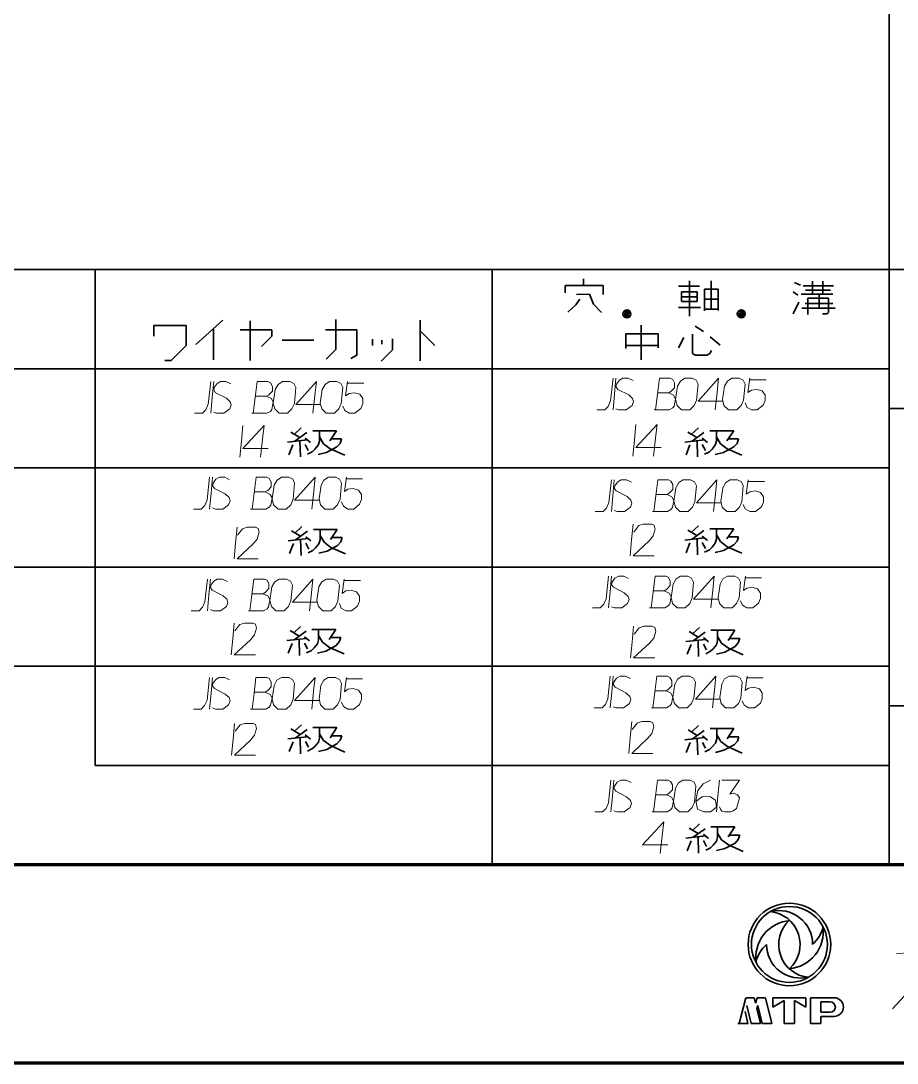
# Model space of a CAD drawing. Header units: millimetres. Extents: x 1333 to 104182, y -62926 to -5704.
# Drawn here: x 49333.2 to 49421.5, y -62915.6 to -62810.5 of the extents above; entities that cross this region are included whole.
import ezdxf

# ---------------------------------------------------------------- set-up
doc = ezdxf.new("R2010")
doc.units = ezdxf.units.MM
doc.header["$LTSCALE"] = 0.5
doc.layers.add('11', color=3, linetype='Continuous')

# ---------------------------------------------------------------- blocks, each defined once
blk = doc.blocks.new('A$C32A078D3')
at = {"color": 1, "lineweight": 35, "ltscale": 0.033501}
for p, q in [((-157.555, 1.995), (-157.229, 3.294)), ((-155.911, 1.995), (-156.237, 3.294))]:
    blk.add_line(p, q, dxfattribs=at)
at = {"color": 1, "lineweight": 35, "ltscale": 0.010399}
blk.add_line((-157.215, 3.294), (-156.799, 3.294), dxfattribs=at)
at = {"color": 1, "lineweight": 35, "ltscale": 0.007084}
blk.add_line((-156.799, 3.294), (-156.733, 3.019), dxfattribs=at)
at = {"color": 1, "lineweight": 35, "ltscale": 0.007197}
blk.add_line((-156.65, 3.294), (-156.733, 3.019), dxfattribs=at)
at = {"color": 1, "lineweight": 35, "ltscale": 0.010326}
blk.add_line((-156.237, 3.294), (-156.65, 3.294), dxfattribs=at)
at = {"color": 1, "lineweight": 35, "ltscale": 0.041595}
blk.add_line((-155.863, 3.294), (-154.199, 3.294), dxfattribs=at)
at = {"color": 1, "lineweight": 35, "ltscale": 0.011698}
for p, q in [((-155.863, 3.294), (-155.863, 2.827)), ((-154.199, 3.294), (-154.199, 2.827))]:
    blk.add_line(p, q, dxfattribs=at)
at = {"color": 1, "lineweight": 35, "ltscale": 0.016609}
for p, q in [((-155.863, 2.827), (-155.291, 3.165)), ((-154.199, 2.827), (-154.771, 3.165))]:
    blk.add_line(p, q, dxfattribs=at)
at = {"color": 1, "lineweight": 35, "ltscale": 0.029246}
for p, q in [((-155.291, 1.995), (-155.291, 3.165)), ((-154.771, 1.995), (-154.771, 3.165))]:
    blk.add_line(p, q, dxfattribs=at)
at = {"color": 1, "lineweight": 35, "ltscale": 0.029897}
blk.add_line((-153.974, 3.294), (-152.778, 3.294), dxfattribs=at)
at = {"color": 1, "lineweight": 35, "ltscale": 0.032496}
blk.add_line((-153.974, 1.995), (-153.974, 3.294), dxfattribs=at)
at = {"color": 1, "lineweight": 35, "ltscale": 0.02333}
blk.add_line((-157.173, 2.902), (-156.955, 1.995), dxfattribs=at)
at = {"color": 1, "lineweight": 35, "ltscale": 0.003944}
blk.add_line((-156.629, 2.913), (-156.671, 2.761), dxfattribs=at)
at = {"color": 1, "lineweight": 35, "ltscale": 0.019706}
blk.add_line((-156.671, 2.761), (-156.487, 1.995), dxfattribs=at)
at = {"color": 1, "lineweight": 35, "ltscale": 0.023684}
blk.add_line((-156.396, 1.995), (-156.629, 2.913), dxfattribs=at)
at = {"color": 1, "lineweight": 35, "ltscale": 0.011917}
for p, q in [((-153.454, 3.087), (-152.977, 3.087)), ((-153.454, 2.567), (-152.977, 2.567))]:
    blk.add_line(p, q, dxfattribs=at)
at = {"color": 1, "lineweight": 35, "ltscale": 0.012998}
blk.add_line((-153.454, 2.567), (-153.454, 3.087), dxfattribs=at)
at = {"color": 1, "lineweight": 35, "ltscale": 0.015572}
blk.add_line((-157.268, 2.602), (-157.128, 1.995), dxfattribs=at)
at = {"color": 1, "lineweight": 35, "ltscale": 0.016898}
blk.add_line((-153.454, 2.359), (-152.778, 2.359), dxfattribs=at)
at = {"color": 1, "lineweight": 35, "ltscale": 0.009099}
blk.add_line((-153.454, 1.995), (-153.454, 2.359), dxfattribs=at)
at = {"color": 1, "lineweight": 35, "ltscale": 0.012999}
for p, q in [((-157.631, 1.995), (-157.111, 1.995)), ((-153.454, 1.995), (-153.974, 1.995))]:
    blk.add_line(p, q, dxfattribs=at)
at = {"color": 1, "lineweight": 35, "ltscale": 0.011699}
blk.add_line((-156.487, 1.995), (-156.955, 1.995), dxfattribs=at)
at = {"color": 1, "lineweight": 35, "ltscale": 0.012134}
blk.add_line((-155.911, 1.995), (-156.396, 1.995), dxfattribs=at)
at = {"color": 1, "lineweight": 35, "ltscale": 0.012997}
blk.add_line((-155.291, 1.995), (-154.771, 1.995), dxfattribs=at)
at = {"color": 7, "lineweight": 13}
for points in [[(-149.646, 5.506), (-146.963, 5.764)], [(-148.652, 4.023), (-149.844, 2.732)]]:
    blk.add_lwpolyline(points, dxfattribs=at)
at = {"color": 1, "lineweight": 35}
for radius in [2.08, 1.913]:
    blk.add_circle((-155.031, 5.982), radius, dxfattribs=at)
for centre, radius, start, end in [((-156.154, 5.982), 1.664, 312.4542, 84.3408), ((-155.572, 5.982), 1.711, 0, 103.7818), ((-154.865, 5.338), 1.854, 94.3618, 189.3685), ((-153.908, 5.982), 1.664, 132.4542, 264.3408), ((-155.198, 6.627), 1.874, 274.9268, 7.678), ((-155.031, 7.313), 1.763, 311.5828, 344.9375), ((-155.031, 4.651), 1.755, 131.0518, 165.2314), ((-154.491, 5.982), 1.693, 180, 285.8775), ((-152.778, 2.827), 0.468, 270, 90), ((-152.977, 2.827), 0.26, 270, 90)]:
    blk.add_arc(centre, radius, start, end, dxfattribs=at)

msp = doc.modelspace()

# ---------------------------------------------------------------- linework, layer by layer
at = {"color": 7, "lineweight": 35}
for p, q in [((49420.743, -62587.561), (49420.743, -62837.848)), ((49180.743, -62835.561), (49421.099, -62835.561)), ((49340.743, -62835.561), (49340.743, -62875.561)), ((49380.743, -62835.561), (49380.743, -62885.561)), ((49640.743, -62835.561), (49421.099, -62835.561)), ((49420.743, -62837.848), (49420.743, -62895.561)), ((49180.743, -62845.561), (49420.743, -62845.561)), ((49474.743, -62849.561), (49420.743, -62849.561)), ((49260.743, -62855.561), (49420.743, -62855.561)), ((49420.743, -62865.561), (49300.743, -62865.561)), ((49300.743, -62875.561), (49340.743, -62875.561)), ((49340.743, -62875.561), (49420.743, -62875.561)), ((49420.743, -62879.561), (49560.743, -62879.561)), ((49340.743, -62885.561), (49380.743, -62885.561)), ((49380.743, -62885.561), (49420.743, -62885.561)), ((49700.743, -62895.561), (49180.743, -62895.561))]:
    msp.add_line(p, q, dxfattribs=at)
at = {"color": 7, "lineweight": 35, "ltscale": 0.008194}
msp.add_line((49389.938, -62836.512), (49389.938, -62837.168), dxfattribs=at)
at = {"color": 7, "lineweight": 35, "ltscale": 0.044495}
msp.add_line((49400.627, -62836.704), (49400.627, -62840.264), dxfattribs=at)
at = {"color": 7, "lineweight": 35, "ltscale": 0.035538}
msp.add_line((49402.807, -62836.712), (49402.807, -62839.555), dxfattribs=at)
at = {"color": 7, "lineweight": 35, "ltscale": 0.007961}
msp.add_line((49411.201, -62836.889), (49411.783, -62837.148), dxfattribs=at)
at = {"color": 7, "lineweight": 35, "ltscale": 0.016248}
msp.add_line((49413.013, -62836.756), (49413.013, -62838.056), dxfattribs=at)
at = {"color": 7, "lineweight": 35, "ltscale": 0.016525}
msp.add_line((49414.038, -62836.734), (49414.038, -62838.056), dxfattribs=at)
at = {"color": 7, "lineweight": 35, "ltscale": 0.047644}
msp.add_line((49388.088, -62837.168), (49391.9, -62837.168), dxfattribs=at)
at = {"color": 7, "lineweight": 35, "ltscale": 0.009323}
msp.add_line((49388.088, -62837.914), (49388.088, -62837.168), dxfattribs=at)
at = {"color": 7, "lineweight": 35, "ltscale": 0.011584}
msp.add_line((49391.9, -62837.168), (49391.9, -62838.095), dxfattribs=at)
at = {"color": 7, "lineweight": 35, "ltscale": 0.026721}
msp.add_line((49399.499, -62837.236), (49401.636, -62837.236), dxfattribs=at)
at = {"color": 7, "lineweight": 35, "ltscale": 0.020081}
for p, q in [((49399.794, -62837.812), (49401.4, -62837.812)), ((49399.794, -62838.329), (49401.4, -62838.329)), ((49401.4, -62838.787), (49399.794, -62838.787))]:
    msp.add_line(p, q, dxfattribs=at)
at = {"color": 7, "lineweight": 35, "ltscale": 0.011816}
msp.add_line((49399.794, -62838.757), (49399.794, -62837.812), dxfattribs=at)
at = {"color": 7, "lineweight": 35, "ltscale": 0.012186}
msp.add_line((49401.4, -62837.812), (49401.4, -62838.787), dxfattribs=at)
at = {"color": 7, "lineweight": 35, "ltscale": 0.017505}
for p, q in [((49402.115, -62837.561), (49403.515, -62837.561)), ((49402.115, -62838.543), (49403.515, -62838.543)), ((49402.115, -62839.562), (49403.515, -62839.562))]:
    msp.add_line(p, q, dxfattribs=at)
at = {"color": 7, "lineweight": 35, "ltscale": 0.027048}
msp.add_line((49402.115, -62839.725), (49402.115, -62837.561), dxfattribs=at)
at = {"color": 7, "lineweight": 35, "ltscale": 0.026678}
msp.add_line((49403.515, -62837.561), (49403.515, -62839.695), dxfattribs=at)
at = {"color": 7, "lineweight": 35, "ltscale": 0.007469}
msp.add_line((49411.045, -62837.805), (49411.532, -62838.152), dxfattribs=at)
at = {"color": 7, "lineweight": 35, "ltscale": 0.038135}
msp.add_line((49412.07, -62837.214), (49415.121, -62837.214), dxfattribs=at)
at = {"color": 7, "lineweight": 35, "ltscale": 0.031494}
msp.add_line((49412.298, -62837.635), (49414.818, -62837.635), dxfattribs=at)
at = {"color": 7, "lineweight": 35, "ltscale": 0.009085}
msp.add_line((49389.577, -62838.547), (49389.149, -62839.134), dxfattribs=at)
at = {"color": 7, "lineweight": 35, "ltscale": 0.016067}
msp.add_line((49389.239, -62838.072), (49390.524, -62838.049), dxfattribs=at)
at = {"color": 7, "lineweight": 35, "ltscale": 0.01343}
msp.add_line((49390.524, -62838.049), (49390.93, -62839.044), dxfattribs=at)
at = {"color": 7, "lineweight": 35, "ltscale": 0.014779}
msp.add_line((49390.93, -62839.044), (49391.743, -62839.903), dxfattribs=at)
at = {"color": 7, "lineweight": 35, "ltscale": 0.016422}
msp.add_line((49411.053, -62840.028), (49411.628, -62838.846), dxfattribs=at)
at = {"color": 7, "lineweight": 35, "ltscale": 0.03988}
msp.add_line((49411.856, -62838.056), (49415.046, -62838.056), dxfattribs=at)
at = {"color": 7, "lineweight": 35, "ltscale": 0.034998}
msp.add_line((49412.269, -62839.001), (49415.069, -62839.001), dxfattribs=at)
at = {"color": 7, "lineweight": 35, "ltscale": 0.02616}
msp.add_line((49412.542, -62838.455), (49414.634, -62838.455), dxfattribs=at)
at = {"color": 7, "lineweight": 35, "ltscale": 0.02077}
msp.add_line((49412.542, -62840.116), (49412.542, -62838.455), dxfattribs=at)
at = {"color": 7, "lineweight": 35, "ltscale": 0.017722}
msp.add_line((49413.676, -62838.056), (49413.676, -62839.474), dxfattribs=at)
at = {"color": 7, "lineweight": 35, "ltscale": 0.018094}
msp.add_line((49414.634, -62838.455), (49414.634, -62839.902), dxfattribs=at)
at = {"color": 7, "lineweight": 35, "ltscale": 0.01339}
msp.add_line((49389.149, -62839.134), (49388.359, -62839.858), dxfattribs=at)
at = {"color": 7, "lineweight": 35, "ltscale": 0.009827}
for p, q in [((49393.912, -62839.97), (49394.698, -62839.97)), ((49394.698, -62839.97), (49393.912, -62839.97)), ((49405.436, -62839.959), (49406.222, -62839.958)), ((49406.222, -62839.958), (49405.436, -62839.959))]:
    msp.add_line(p, q, dxfattribs=at)
at = {"color": 7, "lineweight": 35, "ltscale": 0.009973}
for p, q in [((49394.698, -62839.97), (49393.929, -62840.184)), ((49406.222, -62839.958), (49405.454, -62840.172))]:
    msp.add_line(p, q, dxfattribs=at)
at = {"color": 7, "lineweight": 35, "ltscale": 0.008787}
msp.add_line((49394.028, -62839.757), (49394.698, -62839.97), dxfattribs=at)
at = {"color": 7, "lineweight": 35, "ltscale": 0.007298}
msp.add_line((49394.611, -62839.788), (49394.028, -62839.757), dxfattribs=at)
at = {"color": 7, "lineweight": 35, "ltscale": 0.004215}
for p, q in [((49394.305, -62839.646), (49394.611, -62839.788)), ((49405.83, -62839.634), (49406.135, -62839.777))]:
    msp.add_line(p, q, dxfattribs=at)
at = {"color": 7, "lineweight": 35, "ltscale": 0.027539}
msp.add_line((49399.521, -62839.407), (49401.724, -62839.407), dxfattribs=at)
at = {"color": 7, "lineweight": 35, "ltscale": 0.008776}
msp.add_line((49405.553, -62839.745), (49406.222, -62839.958), dxfattribs=at)
at = {"color": 7, "lineweight": 35, "ltscale": 0.007286}
msp.add_line((49406.135, -62839.777), (49405.553, -62839.745), dxfattribs=at)
at = {"color": 7, "lineweight": 35, "ltscale": 0.041724}
msp.add_line((49411.937, -62839.474), (49415.275, -62839.474), dxfattribs=at)
at = {"color": 7, "lineweight": 35, "ltscale": 0.005164}
msp.add_line((49414.435, -62840.017), (49414.022, -62840.017), dxfattribs=at)
at = {"color": 7, "lineweight": 35, "ltscale": 0.002874}
msp.add_line((49414.634, -62839.902), (49414.435, -62840.017), dxfattribs=at)
at = {"color": 7, "lineweight": 35, "ltscale": 0.045755}
msp.add_line((49350.885, -62843.121), (49353.592, -62840.658), dxfattribs=at)
at = {"color": 7, "lineweight": 35, "ltscale": 0.050012}
msp.add_line((49356.343, -62840.725), (49356.343, -62844.726), dxfattribs=at)
at = {"color": 7, "lineweight": 35, "ltscale": 0.037579}
msp.add_line((49364.982, -62840.612), (49364.982, -62843.619), dxfattribs=at)
at = {"color": 7, "lineweight": 35, "ltscale": 0.051141}
msp.add_line((49373.462, -62840.68), (49373.462, -62844.772), dxfattribs=at)
at = {"color": 7, "lineweight": 35, "ltscale": 0.009339}
for p, q in [((49393.929, -62840.184), (49394.676, -62840.195)), ((49405.454, -62840.172), (49406.201, -62840.183))]:
    msp.add_line(p, q, dxfattribs=at)
at = {"color": 7, "lineweight": 35, "ltscale": 0.008292}
msp.add_line((49394.676, -62840.195), (49394.028, -62840.335), dxfattribs=at)
at = {"color": 7, "lineweight": 35, "ltscale": 0.006446}
for p, q in [((49394.028, -62840.335), (49394.543, -62840.368)), ((49405.552, -62840.323), (49406.067, -62840.356))]:
    msp.add_line(p, q, dxfattribs=at)
at = {"color": 7, "lineweight": 35, "ltscale": 0.008293}
for p, q in [((49406.201, -62840.183), (49405.552, -62840.323)), ((49361.958, -62863.152), (49362.27, -62863.738)), ((49401.901, -62863.087), (49402.213, -62863.672)), ((49402.02, -62873.325), (49402.333, -62873.911)), ((49361.914, -62883.134), (49362.226, -62883.719)), ((49401.924, -62883.23), (49402.237, -62883.815)), ((49402.02, -62893.134), (49402.333, -62893.72))]:
    msp.add_line(p, q, dxfattribs=at)
at = {"color": 7, "lineweight": 35, "ltscale": 0.040674}
msp.add_line((49346.639, -62841.2), (49349.893, -62841.2), dxfattribs=at)
at = {"color": 7, "lineweight": 35, "ltscale": 0.013446}
msp.add_line((49346.639, -62842.276), (49346.639, -62841.2), dxfattribs=at)
at = {"color": 7, "lineweight": 35, "ltscale": 0.02543}
msp.add_line((49349.893, -62841.2), (49349.893, -62843.234), dxfattribs=at)
at = {"color": 7, "lineweight": 35, "ltscale": 0.0397}
msp.add_line((49352.661, -62841.505), (49352.661, -62844.681), dxfattribs=at)
at = {"color": 7, "lineweight": 35, "ltscale": 0.040039}
for p, q in [((49355.329, -62841.652), (49358.532, -62841.652)), ((49359.569, -62842.692), (49362.772, -62842.692))]:
    msp.add_line(p, q, dxfattribs=at)
at = {"color": 7, "lineweight": 35, "ltscale": 0.007913}
msp.add_line((49358.532, -62841.652), (49358.532, -62842.285), dxfattribs=at)
at = {"color": 7, "lineweight": 35, "ltscale": 0.039746}
msp.add_line((49363.922, -62841.652), (49367.102, -62841.652), dxfattribs=at)
at = {"color": 7, "lineweight": 35, "ltscale": 0.031647}
msp.add_line((49367.102, -62841.652), (49367.102, -62844.184), dxfattribs=at)
at = {"color": 7, "lineweight": 35, "ltscale": 0.026344}
msp.add_line((49373.462, -62841.743), (49374.953, -62843.233), dxfattribs=at)
at = {"color": 7, "lineweight": 35, "ltscale": 0.040601}
for p, q in [((49394.201, -62842.05), (49397.449, -62842.05)), ((49394.201, -62843.239), (49397.449, -62843.239))]:
    msp.add_line(p, q, dxfattribs=at)
at = {"color": 7, "lineweight": 35, "ltscale": 0.018365}
msp.add_line((49394.201, -62843.52), (49394.201, -62842.05), dxfattribs=at)
at = {"color": 7, "lineweight": 35, "ltscale": 0.043878}
msp.add_line((49395.74, -62841.167), (49395.74, -62844.677), dxfattribs=at)
at = {"color": 7, "lineweight": 35, "ltscale": 0.017517}
msp.add_line((49397.449, -62842.05), (49397.449, -62843.452), dxfattribs=at)
at = {"color": 7, "lineweight": 35, "ltscale": 0.02406}
msp.add_line((49400.915, -62842.095), (49400.915, -62844.02), dxfattribs=at)
at = {"color": 7, "lineweight": 35, "ltscale": 0.012576}
msp.add_line((49401.186, -62841.269), (49402.033, -62841.812), dxfattribs=at)
at = {"color": 7, "lineweight": 35, "ltscale": 0.026549}
msp.add_line((49349.893, -62843.234), (49348.391, -62844.736), dxfattribs=at)
at = {"color": 7, "lineweight": 35, "ltscale": 0.018567}
msp.add_line((49358.532, -62842.285), (49357.481, -62843.335), dxfattribs=at)
at = {"color": 7, "lineweight": 35, "ltscale": 0.007629}
msp.add_line((49368.681, -62842.602), (49368.681, -62843.212), dxfattribs=at)
at = {"color": 7, "lineweight": 35, "ltscale": 0.005237}
msp.add_line((49369.602, -62842.68), (49369.602, -62843.099), dxfattribs=at)
at = {"color": 7, "lineweight": 35, "ltscale": 0.013846}
msp.add_line((49370.688, -62842.557), (49370.688, -62843.664), dxfattribs=at)
at = {"color": 7, "lineweight": 35, "ltscale": 0.014554}
msp.add_line((49400.033, -62842.435), (49399.491, -62843.465), dxfattribs=at)
at = {"color": 7, "lineweight": 35, "ltscale": 0.016273}
msp.add_line((49402.711, -62842.356), (49403.716, -62843.182), dxfattribs=at)
at = {"color": 7, "lineweight": 35, "ltscale": 0.017365}
msp.add_line((49364.982, -62843.619), (49364, -62844.601), dxfattribs=at)
at = {"color": 7, "lineweight": 35, "ltscale": 0.008783}
msp.add_line((49367.102, -62844.184), (49366.494, -62844.536), dxfattribs=at)
at = {"color": 7, "lineweight": 35, "ltscale": 0.020353}
msp.add_line((49370.688, -62843.664), (49369.537, -62844.816), dxfattribs=at)
at = {"color": 7, "lineweight": 35, "ltscale": 0.004455}
msp.add_line((49400.915, -62844.02), (49401.223, -62844.198), dxfattribs=at)
at = {"color": 7, "lineweight": 35, "ltscale": 0.014355}
msp.add_line((49401.223, -62844.198), (49402.372, -62844.198), dxfattribs=at)
at = {"color": 7, "lineweight": 35, "ltscale": 0.004297}
msp.add_line((49402.372, -62844.198), (49402.669, -62844.027), dxfattribs=at)
at = {"color": 7, "lineweight": 35, "ltscale": 0.004257}
msp.add_line((49402.669, -62844.027), (49402.839, -62843.732), dxfattribs=at)
at = {"color": 7, "lineweight": 35, "ltscale": 0.008008}
msp.add_line((49348.391, -62844.736), (49347.751, -62844.736), dxfattribs=at)
at = {"color": 7, "lineweight": 35, "ltscale": 0.012234}
for p, q in [((49361.499, -62851.521), (49360.783, -62852.188)), ((49401.506, -62851.521), (49400.791, -62852.188)), ((49401.506, -62861.398), (49400.791, -62862.066)), ((49361.423, -62871.54), (49360.708, -62872.207)), ((49361.519, -62881.444), (49360.803, -62882.112)), ((49401.53, -62881.541), (49400.814, -62882.208))]:
    msp.add_line(p, q, dxfattribs=at)
at = {"color": 7, "lineweight": 35, "ltscale": 0.013339}
for p, q in [((49360.437, -62851.949), (49361.35, -62852.501)), ((49360.362, -62871.968), (49361.275, -62872.521))]:
    msp.add_line(p, q, dxfattribs=at)
at = {"color": 7, "lineweight": 35, "ltscale": 0.018495}
for p, q in [((49362.065, -62852.007), (49360.865, -62852.872)), ((49402.074, -62852.007), (49400.874, -62852.872)), ((49362.13, -62861.949), (49360.93, -62862.815)), ((49402.074, -62861.884), (49400.874, -62862.749)), ((49402.097, -62882.027), (49400.897, -62882.892)), ((49402.193, -62891.931), (49400.993, -62892.797))]:
    msp.add_line(p, q, dxfattribs=at)
at = {"color": 7, "lineweight": 35, "ltscale": 0.008484}
for p, q in [((49361.884, -62852.559), (49362.411, -62852.987)), ((49361.95, -62862.502), (49362.476, -62862.93)), ((49361.809, -62872.578), (49362.336, -62873.007)), ((49402.012, -62872.674), (49402.539, -62873.103)), ((49361.906, -62882.483), (49362.432, -62882.911))]:
    msp.add_line(p, q, dxfattribs=at)
at = {"color": 7, "lineweight": 35, "ltscale": 0.030115}
for p, q in [((49362.649, -62851.817), (49365.058, -62851.817)), ((49402.658, -62851.817), (49405.067, -62851.817)), ((49362.714, -62861.76), (49365.124, -62861.76)), ((49402.658, -62861.695), (49405.067, -62861.695)), ((49362.574, -62871.837), (49364.983, -62871.837)), ((49402.777, -62871.933), (49405.186, -62871.933)), ((49362.67, -62881.741), (49365.08, -62881.741)), ((49402.681, -62881.837), (49405.09, -62881.837)), ((49402.777, -62891.742), (49405.186, -62891.742))]:
    msp.add_line(p, q, dxfattribs=at)
at = {"color": 7, "lineweight": 35, "ltscale": 0.013083}
for p, q in [((49363.324, -62851.817), (49363.324, -62852.864)), ((49403.332, -62851.817), (49403.332, -62852.864)), ((49363.388, -62861.76), (49363.388, -62862.807)), ((49403.332, -62861.695), (49403.332, -62862.741)), ((49363.249, -62871.837), (49363.249, -62872.883)), ((49403.451, -62871.933), (49403.451, -62872.979)), ((49363.344, -62881.741), (49363.344, -62882.788)), ((49403.355, -62881.837), (49403.355, -62882.884)), ((49403.451, -62891.742), (49403.451, -62892.788))]:
    msp.add_line(p, q, dxfattribs=at)
at = {"color": 7, "lineweight": 35, "ltscale": 0.009831}
for p, q in [((49363.324, -62852.444), (49363.726, -62853.12)), ((49363.249, -62872.463), (49363.651, -62873.139))]:
    msp.add_line(p, q, dxfattribs=at)
at = {"color": 7, "lineweight": 35, "ltscale": 0.015362}
for p, q in [((49365.058, -62851.817), (49364.376, -62852.839)), ((49405.067, -62851.817), (49404.384, -62852.839)), ((49405.186, -62871.933), (49404.503, -62872.955)), ((49405.186, -62891.742), (49404.503, -62892.764))]:
    msp.add_line(p, q, dxfattribs=at)
at = {"color": 7, "lineweight": 35, "ltscale": 0.013049}
for p, q in [((49364.508, -62852.642), (49365.552, -62852.642)), ((49404.516, -62852.642), (49405.56, -62852.642)), ((49364.573, -62862.584), (49365.617, -62862.584)), ((49404.516, -62862.519), (49405.56, -62862.519)), ((49364.433, -62872.661), (49365.477, -62872.661)), ((49404.635, -62872.757), (49405.679, -62872.757)), ((49364.529, -62882.565), (49365.573, -62882.565)), ((49404.54, -62882.662), (49405.584, -62882.662)), ((49404.635, -62892.566), (49405.679, -62892.566))]:
    msp.add_line(p, q, dxfattribs=at)
at = {"color": 7, "lineweight": 35, "ltscale": 0.005862}
for p, q in [((49365.552, -62852.642), (49365.404, -62853.087)), ((49405.56, -62852.642), (49405.412, -62853.087)), ((49405.56, -62862.519), (49405.412, -62862.964)), ((49365.573, -62882.565), (49365.424, -62883.01)), ((49405.584, -62882.662), (49405.435, -62883.106))]:
    msp.add_line(p, q, dxfattribs=at)
at = {"color": 7, "lineweight": 35, "ltscale": 0.013328}
for p, q in [((49400.446, -62851.949), (49401.358, -62852.501)), ((49400.565, -62872.065), (49401.477, -62872.617))]:
    msp.add_line(p, q, dxfattribs=at)
at = {"color": 7, "lineweight": 35, "ltscale": 0.008474}
for p, q in [((49401.893, -62852.559), (49402.419, -62852.987)), ((49401.893, -62862.436), (49402.419, -62862.865)), ((49401.917, -62882.579), (49402.442, -62883.007))]:
    msp.add_line(p, q, dxfattribs=at)
at = {"color": 7, "lineweight": 35, "ltscale": 0.009837}
for p, q in [((49403.332, -62852.444), (49403.735, -62853.12)), ((49363.388, -62862.386), (49363.792, -62863.062)), ((49403.332, -62862.321), (49403.735, -62862.997)), ((49403.451, -62872.559), (49403.854, -62873.235)), ((49363.344, -62882.367), (49363.748, -62883.043)), ((49403.355, -62882.464), (49403.758, -62883.139)), ((49403.451, -62892.368), (49403.854, -62893.044))]:
    msp.add_line(p, q, dxfattribs=at)
at = {"color": 7, "lineweight": 35, "ltscale": 0.024936}
for p, q in [((49360.125, -62852.954), (49362.107, -62852.732)), ((49360.049, -62872.974), (49362.032, -62872.751))]:
    msp.add_line(p, q, dxfattribs=at)
at = {"color": 7, "lineweight": 35, "ltscale": 0.013404}
for p, q in [((49360.651, -62853.235), (49360.256, -62854.232)), ((49400.659, -62853.235), (49400.264, -62854.232)), ((49360.716, -62863.177), (49360.322, -62864.174)), ((49400.659, -62863.112), (49400.264, -62864.109)), ((49360.576, -62873.254), (49360.181, -62874.251)), ((49400.779, -62873.35), (49400.384, -62874.347))]:
    msp.add_line(p, q, dxfattribs=at)
at = {"color": 7, "lineweight": 35, "ltscale": 0.020496}
for p, q in [((49361.366, -62852.815), (49361.408, -62854.454)), ((49401.374, -62852.815), (49401.416, -62854.454)), ((49401.374, -62862.693), (49401.416, -62864.332)), ((49361.291, -62872.835), (49361.333, -62874.474)), ((49361.386, -62882.739), (49361.428, -62884.378)), ((49401.397, -62882.835), (49401.439, -62884.474))]:
    msp.add_line(p, q, dxfattribs=at)
at = {"color": 7, "lineweight": 35, "ltscale": 0.00829}
for p, q in [((49361.893, -62853.21), (49362.206, -62853.795)), ((49401.901, -62853.21), (49402.213, -62853.795)), ((49361.818, -62873.229), (49362.13, -62873.814))]:
    msp.add_line(p, q, dxfattribs=at)
at = {"color": 7, "lineweight": 35, "ltscale": 0.004731}
for p, q in [((49362.879, -62853.672), (49362.608, -62853.935)), ((49402.887, -62853.672), (49402.616, -62853.935)), ((49362.945, -62863.614), (49362.673, -62863.878)), ((49402.887, -62863.549), (49402.616, -62863.813)), ((49362.804, -62873.691), (49362.533, -62873.954)), ((49403.007, -62873.787), (49402.736, -62874.051)), ((49403.007, -62893.596), (49402.736, -62893.859))]:
    msp.add_line(p, q, dxfattribs=at)
at = {"color": 7, "lineweight": 35, "ltscale": 0.006362}
for p, q in [((49363.2, -62853.276), (49362.879, -62853.672)), ((49403.328, -62873.391), (49403.007, -62873.787)), ((49403.328, -62893.2), (49403.007, -62893.596))]:
    msp.add_line(p, q, dxfattribs=at)
at = {"color": 7, "lineweight": 35, "ltscale": 0.00538}
msp.add_line((49363.324, -62852.864), (49363.2, -62853.276), dxfattribs=at)
at = {"color": 7, "lineweight": 35, "ltscale": 0.010657}
for p, q in [((49363.726, -62853.12), (49364.409, -62853.63)), ((49403.854, -62893.044), (49404.537, -62893.555))]:
    msp.add_line(p, q, dxfattribs=at)
at = {"color": 7, "lineweight": 35, "ltscale": 0.014628}
for p, q in [((49365.075, -62853.449), (49364.047, -62854.009)), ((49405.083, -62853.449), (49404.055, -62854.009))]:
    msp.add_line(p, q, dxfattribs=at)
at = {"color": 7, "lineweight": 35, "ltscale": 0.020158}
for p, q in [((49364.409, -62853.63), (49365.88, -62854.29)), ((49404.537, -62893.555), (49406.008, -62894.214))]:
    msp.add_line(p, q, dxfattribs=at)
at = {"color": 7, "lineweight": 35, "ltscale": 0.006121}
for p, q in [((49365.404, -62853.087), (49365.075, -62853.449)), ((49405.412, -62853.087), (49405.083, -62853.449)), ((49365.469, -62863.029), (49365.14, -62863.391)), ((49405.412, -62862.964), (49405.083, -62863.326)), ((49365.329, -62873.106), (49365, -62873.468)), ((49405.532, -62873.202), (49405.203, -62873.564)), ((49405.532, -62893.011), (49405.203, -62893.373))]:
    msp.add_line(p, q, dxfattribs=at)
at = {"color": 7, "lineweight": 35, "ltscale": 0.024924}
for p, q in [((49400.133, -62852.954), (49402.115, -62852.732)), ((49360.19, -62862.897), (49362.171, -62862.675)), ((49400.133, -62862.832), (49402.115, -62862.609)), ((49400.253, -62873.07), (49402.234, -62872.848)), ((49360.146, -62882.878), (49362.128, -62882.656)), ((49400.157, -62882.974), (49402.138, -62882.752)), ((49400.253, -62892.879), (49402.234, -62892.656))]:
    msp.add_line(p, q, dxfattribs=at)
at = {"color": 7, "lineweight": 35, "ltscale": 0.00637}
for p, q in [((49403.209, -62853.276), (49402.887, -62853.672)), ((49363.126, -62873.295), (49362.804, -62873.691)), ((49403.232, -62883.296), (49402.911, -62883.691))]:
    msp.add_line(p, q, dxfattribs=at)
at = {"color": 7, "lineweight": 35, "ltscale": 0.005376}
for p, q in [((49403.332, -62852.864), (49403.209, -62853.276)), ((49363.249, -62872.883), (49363.126, -62873.295)), ((49403.451, -62872.979), (49403.328, -62873.391)), ((49403.451, -62892.788), (49403.328, -62893.2))]:
    msp.add_line(p, q, dxfattribs=at)
at = {"color": 7, "lineweight": 35, "ltscale": 0.010647}
msp.add_line((49403.735, -62853.12), (49404.417, -62853.63), dxfattribs=at)
at = {"color": 7, "lineweight": 35, "ltscale": 0.020169}
msp.add_line((49404.417, -62853.63), (49405.889, -62854.29), dxfattribs=at)
at = {"color": 7, "lineweight": 35, "ltscale": 0.00685}
for p, q in [((49362.608, -62853.935), (49362.115, -62854.174)), ((49402.616, -62853.935), (49402.123, -62854.174)), ((49362.673, -62863.878), (49362.18, -62864.117)), ((49402.616, -62863.813), (49402.123, -62864.052)), ((49362.533, -62873.954), (49362.04, -62874.193)), ((49402.736, -62874.051), (49402.243, -62874.29)), ((49402.736, -62893.859), (49402.243, -62894.099))]:
    msp.add_line(p, q, dxfattribs=at)
at = {"color": 7, "lineweight": 35, "ltscale": 0.010798}
for p, q in [((49364.047, -62854.009), (49363.209, -62854.215)), ((49404.055, -62854.009), (49403.216, -62854.215)), ((49363.972, -62874.029), (49363.133, -62874.235)), ((49404.079, -62884.029), (49403.24, -62884.235))]:
    msp.add_line(p, q, dxfattribs=at)
at = {"color": 7, "lineweight": 35, "ltscale": 0.013337}
msp.add_line((49360.503, -62861.892), (49361.416, -62862.444), dxfattribs=at)
at = {"color": 7, "lineweight": 35, "ltscale": 0.012225}
for p, q in [((49361.563, -62861.463), (49360.848, -62862.131)), ((49401.626, -62871.636), (49400.911, -62872.304)), ((49401.626, -62891.445), (49400.911, -62892.112))]:
    msp.add_line(p, q, dxfattribs=at)
at = {"color": 7, "lineweight": 35, "ltscale": 0.01536}
for p, q in [((49365.124, -62861.76), (49364.441, -62862.782)), ((49405.067, -62861.695), (49404.384, -62862.716)), ((49365.08, -62881.741), (49364.397, -62882.763)), ((49405.09, -62881.837), (49404.408, -62882.859))]:
    msp.add_line(p, q, dxfattribs=at)
at = {"color": 7, "lineweight": 35, "ltscale": 0.013327}
for p, q in [((49400.446, -62861.827), (49401.358, -62862.379)), ((49360.459, -62881.873), (49361.371, -62882.425)), ((49400.469, -62881.969), (49401.381, -62882.521)), ((49400.565, -62891.874), (49401.477, -62892.426))]:
    msp.add_line(p, q, dxfattribs=at)
at = {"color": 7, "lineweight": 35, "ltscale": 0.020497}
for p, q in [((49361.43, -62862.758), (49361.473, -62864.397)), ((49401.493, -62872.931), (49401.536, -62874.57)), ((49401.493, -62892.74), (49401.536, -62894.379))]:
    msp.add_line(p, q, dxfattribs=at)
at = {"color": 7, "lineweight": 35, "ltscale": 0.005373}
for p, q in [((49363.388, -62862.807), (49363.265, -62863.218)), ((49403.332, -62862.741), (49403.209, -62863.153)), ((49363.344, -62882.788), (49363.221, -62883.2)), ((49403.355, -62882.884), (49403.232, -62883.296))]:
    msp.add_line(p, q, dxfattribs=at)
at = {"color": 7, "lineweight": 35, "ltscale": 0.010659}
for p, q in [((49363.792, -62863.062), (49364.474, -62863.573)), ((49363.651, -62873.139), (49364.334, -62873.65)), ((49403.854, -62873.235), (49404.537, -62873.746)), ((49363.748, -62883.043), (49364.43, -62883.554)), ((49403.758, -62883.139), (49404.441, -62883.65))]:
    msp.add_line(p, q, dxfattribs=at)
at = {"color": 7, "lineweight": 35, "ltscale": 0.005858}
for p, q in [((49365.617, -62862.584), (49365.469, -62863.029)), ((49405.679, -62872.757), (49405.532, -62873.202)), ((49405.679, -62892.566), (49405.532, -62893.011))]:
    msp.add_line(p, q, dxfattribs=at)
at = {"color": 7, "lineweight": 35, "ltscale": 0.006372}
for p, q in [((49403.209, -62863.153), (49402.887, -62863.549)), ((49363.221, -62883.2), (49362.9, -62883.595))]:
    msp.add_line(p, q, dxfattribs=at)
at = {"color": 7, "lineweight": 35, "ltscale": 0.010649}
msp.add_line((49403.735, -62862.997), (49404.417, -62863.508), dxfattribs=at)
at = {"color": 7, "lineweight": 35, "ltscale": 0.006364}
msp.add_line((49363.265, -62863.218), (49362.945, -62863.614), dxfattribs=at)
at = {"color": 7, "lineweight": 35, "ltscale": 0.010785}
msp.add_line((49364.112, -62863.952), (49363.274, -62864.158), dxfattribs=at)
at = {"color": 7, "lineweight": 35, "ltscale": 0.01464}
for p, q in [((49365.14, -62863.391), (49364.112, -62863.952)), ((49405.203, -62873.564), (49404.174, -62874.125)), ((49365.096, -62883.373), (49364.068, -62883.933))]:
    msp.add_line(p, q, dxfattribs=at)
at = {"color": 7, "lineweight": 35, "ltscale": 0.020157}
for p, q in [((49364.474, -62863.573), (49365.946, -62864.232)), ((49364.334, -62873.65), (49365.805, -62874.309)), ((49404.537, -62873.746), (49406.008, -62874.405)), ((49364.43, -62883.554), (49365.902, -62884.213)), ((49404.441, -62883.65), (49405.913, -62884.309))]:
    msp.add_line(p, q, dxfattribs=at)
at = {"color": 7, "lineweight": 35, "ltscale": 0.010797}
for p, q in [((49404.055, -62863.887), (49403.216, -62864.093)), ((49364.068, -62883.933), (49363.229, -62884.139))]:
    msp.add_line(p, q, dxfattribs=at)
at = {"color": 7, "lineweight": 35, "ltscale": 0.014629}
for p, q in [((49405.083, -62863.326), (49404.055, -62863.887)), ((49365, -62873.468), (49363.972, -62874.029))]:
    msp.add_line(p, q, dxfattribs=at)
at = {"color": 7, "lineweight": 35, "ltscale": 0.020168}
msp.add_line((49404.417, -62863.508), (49405.889, -62864.167), dxfattribs=at)
at = {"color": 7, "lineweight": 35, "ltscale": 0.018506}
msp.add_line((49361.991, -62872.026), (49360.79, -62872.891), dxfattribs=at)
at = {"color": 7, "lineweight": 35, "ltscale": 0.015355}
msp.add_line((49364.983, -62871.837), (49364.301, -62872.859), dxfattribs=at)
at = {"color": 7, "lineweight": 35, "ltscale": 0.005859}
msp.add_line((49365.477, -62872.661), (49365.329, -62873.106), dxfattribs=at)
at = {"color": 7, "lineweight": 35, "ltscale": 0.018496}
msp.add_line((49402.193, -62872.122), (49400.993, -62872.988), dxfattribs=at)
at = {"color": 7, "lineweight": 35, "ltscale": 0.010786}
for p, q in [((49404.174, -62874.125), (49403.336, -62874.331)), ((49404.174, -62893.934), (49403.336, -62894.14))]:
    msp.add_line(p, q, dxfattribs=at)
at = {"color": 7, "lineweight": 35, "ltscale": 0.125}
for p, q in [((49340.743, -62875.561), (49340.743, -62885.561)), ((49380.743, -62885.561), (49380.743, -62895.561))]:
    msp.add_line(p, q, dxfattribs=at)
at = {"color": 7, "lineweight": 35, "ltscale": 0.018504}
msp.add_line((49362.086, -62881.931), (49360.885, -62882.796), dxfattribs=at)
at = {"color": 7, "lineweight": 35, "ltscale": 0.013408}
msp.add_line((49360.672, -62883.159), (49360.277, -62884.156), dxfattribs=at)
at = {"color": 7, "lineweight": 35, "ltscale": 0.006112}
for p, q in [((49365.424, -62883.01), (49365.096, -62883.373)), ((49405.435, -62883.106), (49405.107, -62883.469))]:
    msp.add_line(p, q, dxfattribs=at)
at = {"color": 7, "lineweight": 35, "ltscale": 0.006861}
msp.add_line((49362.629, -62883.859), (49362.135, -62884.098), dxfattribs=at)
at = {"color": 7, "lineweight": 35, "ltscale": 0.004722}
msp.add_line((49362.9, -62883.595), (49362.629, -62883.859), dxfattribs=at)
at = {"color": 7, "lineweight": 35, "ltscale": 0.013411}
msp.add_line((49400.683, -62883.255), (49400.288, -62884.252), dxfattribs=at)
at = {"color": 7, "lineweight": 35, "ltscale": 0.00686}
msp.add_line((49402.64, -62883.955), (49402.146, -62884.194), dxfattribs=at)
at = {"color": 7, "lineweight": 35, "ltscale": 0.004724}
msp.add_line((49402.911, -62883.691), (49402.64, -62883.955), dxfattribs=at)
at = {"color": 7, "lineweight": 35, "ltscale": 0.014638}
for p, q in [((49405.107, -62883.469), (49404.079, -62884.029)), ((49405.203, -62893.373), (49404.174, -62893.934))]:
    msp.add_line(p, q, dxfattribs=at)
at = {"color": 7, "lineweight": 35, "ltscale": 0.008486}
msp.add_line((49402.012, -62892.483), (49402.539, -62892.912), dxfattribs=at)
at = {"color": 7, "lineweight": 35, "ltscale": 0.013406}
msp.add_line((49400.779, -62893.159), (49400.384, -62894.156), dxfattribs=at)
at = {"color": 7, "lineweight": 70}
for p, q in [((49700.743, -62895.561), (48088.743, -62895.561)), ((49720.743, -62915.561), (48038.743, -62915.561))]:
    msp.add_line(p, q, dxfattribs=at)
at = {"color": 3}
msp.add_lwpolyline([(48038.743, -61727.561), (49720.743, -61727.561), (49720.743, -62915.561), (48038.743, -62915.561)], close=True, dxfattribs=at)
at = {"color": 7, "lineweight": 13}
for points in [[(49352.379, -62846.861), (49352.133, -62849.141), (49351.887, -62849.701), (49351.542, -62850.061), (49350.754, -62850.061)], [(49352.379, -62850.061), (49352.527, -62848.461), (49352.674, -62846.861)], [(49352.674, -62849.941), (49352.97, -62850.061), (49353.708, -62850.061), (49354.299, -62849.621), (49354.447, -62849.221), (49354.348, -62848.901), (49353.955, -62848.541), (49352.871, -62847.981), (49352.674, -62847.701), (49352.724, -62847.461), (49353.019, -62847.061), (49353.364, -62846.861), (49353.905, -62846.861), (49354.398, -62847.101)], [(49356.515, -62850.061), (49358.041, -62850.061), (49358.386, -62849.861), (49358.534, -62849.661), (49358.682, -62848.941), (49358.485, -62848.581), (49357.992, -62848.341), (49358.238, -62848.181), (49358.583, -62847.821), (49358.583, -62847.341), (49358.386, -62846.981), (49358.14, -62846.861), (49357.057, -62846.861), (49356.86, -62848.461), (49356.663, -62850.061)], [(49362.67, -62850.061), (49362.867, -62848.261), (49363.015, -62846.861), (49360.947, -62849.181), (49363.409, -62849.181)], [(49365.674, -62849.341), (49365.871, -62849.781), (49366.314, -62850.061), (49366.905, -62850.061), (49367.496, -62849.581), (49367.693, -62849.101), (49367.693, -62848.581), (49367.397, -62848.141), (49366.855, -62847.981), (49366.314, -62848.061), (49365.969, -62848.301), (49366.166, -62846.861)], [(49366.166, -62847.021), (49367.791, -62847.021)], [(49392.912, -62846.524), (49392.665, -62848.804), (49392.419, -62849.364), (49392.075, -62849.724), (49391.287, -62849.724)], [(49392.912, -62849.724), (49393.059, -62848.124), (49393.207, -62846.524)], [(49393.207, -62849.604), (49393.503, -62849.724), (49394.241, -62849.724), (49394.832, -62849.284), (49394.98, -62848.884), (49394.881, -62848.564), (49394.487, -62848.204), (49393.404, -62847.644), (49393.207, -62847.364), (49393.256, -62847.124), (49393.552, -62846.724), (49393.896, -62846.524), (49394.438, -62846.524), (49394.93, -62846.764)], [(49397.048, -62849.724), (49398.574, -62849.724), (49398.919, -62849.524), (49399.067, -62849.324), (49399.214, -62848.604), (49399.017, -62848.244), (49398.525, -62848.004), (49398.771, -62847.844), (49399.116, -62847.484), (49399.116, -62847.004), (49398.919, -62846.644), (49398.673, -62846.524), (49397.589, -62846.524), (49397.392, -62848.124), (49397.195, -62849.724)], [(49403.203, -62849.724), (49403.4, -62847.924), (49403.547, -62846.524), (49401.479, -62848.844), (49403.941, -62848.844)], [(49406.206, -62849.004), (49406.403, -62849.444), (49406.847, -62849.724), (49407.437, -62849.724), (49408.028, -62849.244), (49408.225, -62848.764), (49408.225, -62848.244), (49407.93, -62847.804), (49407.388, -62847.644), (49406.847, -62847.724), (49406.502, -62847.964), (49406.699, -62846.524)], [(49406.699, -62846.684), (49408.324, -62846.684)], [(49357.992, -62848.341), (49356.86, -62848.341)], [(49398.525, -62848.004), (49397.392, -62848.004)], [(49355.613, -62851.283), (49355.461, -62852.883), (49355.309, -62854.483)], [(49357.388, -62854.483), (49357.591, -62852.683), (49357.743, -62851.283), (49355.613, -62853.603), (49358.149, -62853.603)], [(49395.211, -62851.176), (49395.059, -62852.776), (49394.907, -62854.376)], [(49396.986, -62854.376), (49397.189, -62852.576), (49397.341, -62851.176), (49395.211, -62853.496), (49397.747, -62853.496)], [(49352.26, -62856.511), (49352.014, -62858.791), (49351.768, -62859.351), (49351.423, -62859.711), (49350.635, -62859.711)], [(49352.26, -62859.711), (49352.408, -62858.111), (49352.556, -62856.511)], [(49352.556, -62859.591), (49352.851, -62859.711), (49353.59, -62859.711), (49354.181, -62859.271), (49354.328, -62858.871), (49354.23, -62858.551), (49353.836, -62858.191), (49352.753, -62857.631), (49352.556, -62857.351), (49352.605, -62857.111), (49352.9, -62856.711), (49353.245, -62856.511), (49353.787, -62856.511), (49354.279, -62856.751)], [(49356.396, -62859.711), (49357.923, -62859.711), (49358.268, -62859.511), (49358.415, -62859.311), (49358.563, -62858.591), (49358.366, -62858.231), (49357.874, -62857.991), (49358.12, -62857.831), (49358.464, -62857.471), (49358.464, -62856.991), (49358.268, -62856.631), (49358.021, -62856.511), (49356.938, -62856.511), (49356.741, -62858.111), (49356.544, -62859.711)], [(49362.551, -62859.711), (49362.748, -62857.911), (49362.896, -62856.511), (49360.828, -62858.831), (49363.29, -62858.831)], [(49365.555, -62858.991), (49365.752, -62859.431), (49366.195, -62859.711), (49366.786, -62859.711), (49367.377, -62859.231), (49367.574, -62858.751), (49367.574, -62858.231), (49367.278, -62857.791), (49366.737, -62857.631), (49366.195, -62857.711), (49365.851, -62857.951), (49366.047, -62856.511)], [(49366.047, -62856.671), (49367.672, -62856.671)], [(49392.742, -62856.767), (49392.496, -62859.047), (49392.25, -62859.607), (49391.905, -62859.967), (49391.117, -62859.967)], [(49392.742, -62859.967), (49392.89, -62858.367), (49393.038, -62856.767)], [(49393.038, -62859.847), (49393.333, -62859.967), (49394.072, -62859.967), (49394.663, -62859.527), (49394.81, -62859.127), (49394.712, -62858.807), (49394.318, -62858.447), (49393.235, -62857.887), (49393.038, -62857.607), (49393.087, -62857.367), (49393.382, -62856.967), (49393.727, -62856.767), (49394.269, -62856.767), (49394.761, -62857.007)], [(49396.878, -62859.967), (49398.405, -62859.967), (49398.749, -62859.767), (49398.897, -62859.567), (49399.045, -62858.847), (49398.848, -62858.487), (49398.356, -62858.247), (49398.602, -62858.087), (49398.946, -62857.727), (49398.946, -62857.247), (49398.749, -62856.887), (49398.503, -62856.767), (49397.42, -62856.767), (49397.223, -62858.367), (49397.026, -62859.967)], [(49403.033, -62859.967), (49403.23, -62858.167), (49403.378, -62856.767), (49401.31, -62859.087), (49403.772, -62859.087)], [(49406.037, -62859.247), (49406.234, -62859.687), (49406.677, -62859.967), (49407.268, -62859.967), (49407.859, -62859.487), (49408.056, -62859.007), (49408.056, -62858.487), (49407.76, -62858.047), (49407.219, -62857.887), (49406.677, -62857.967), (49406.332, -62858.207), (49406.529, -62856.767)], [(49406.529, -62856.927), (49408.154, -62856.927)], [(49357.874, -62857.991), (49356.741, -62857.991)], [(49398.356, -62858.247), (49397.223, -62858.247)], [(49355.03, -62861.534), (49354.878, -62863.134), (49354.726, -62864.734)], [(49357.155, -62864.734), (49355.03, -62864.734), (49356.649, -62863.214), (49357.054, -62862.734), (49357.256, -62862.054), (49357.155, -62861.654), (49356.902, -62861.534), (49356.042, -62861.534), (49355.586, -62861.694), (49355.08, -62862.334)], [(49394.938, -62861.224), (49394.786, -62862.824), (49394.634, -62864.424)], [(49397.063, -62864.424), (49394.938, -62864.424), (49396.557, -62862.904), (49396.962, -62862.424), (49397.164, -62861.744), (49397.063, -62861.344), (49396.81, -62861.224), (49395.95, -62861.224), (49395.495, -62861.384), (49394.989, -62862.024)], [(49352.039, -62866.767), (49351.793, -62869.047), (49351.547, -62869.607), (49351.202, -62869.967), (49350.415, -62869.967)], [(49352.039, -62869.967), (49352.187, -62868.367), (49352.335, -62866.767)], [(49352.335, -62869.847), (49352.63, -62869.967), (49353.369, -62869.967), (49353.96, -62869.527), (49354.108, -62869.127), (49354.009, -62868.807), (49353.615, -62868.447), (49352.532, -62867.887), (49352.335, -62867.607), (49352.384, -62867.367), (49352.68, -62866.967), (49353.024, -62866.767), (49353.566, -62866.767), (49354.058, -62867.007)], [(49356.176, -62869.967), (49357.702, -62869.967), (49358.047, -62869.767), (49358.195, -62869.567), (49358.342, -62868.847), (49358.145, -62868.487), (49357.653, -62868.247), (49357.899, -62868.087), (49358.244, -62867.727), (49358.244, -62867.247), (49358.047, -62866.887), (49357.801, -62866.767), (49356.717, -62866.767), (49356.52, -62868.367), (49356.323, -62869.967)], [(49362.331, -62869.967), (49362.528, -62868.167), (49362.675, -62866.767), (49360.607, -62869.087), (49363.069, -62869.087)], [(49365.334, -62869.247), (49365.531, -62869.687), (49365.974, -62869.967), (49366.565, -62869.967), (49367.156, -62869.487), (49367.353, -62869.007), (49367.353, -62868.487), (49367.058, -62868.047), (49366.516, -62867.887), (49365.974, -62867.967), (49365.63, -62868.207), (49365.827, -62866.767)], [(49365.827, -62866.927), (49367.452, -62866.927)], [(49392.461, -62866.471), (49392.215, -62868.751), (49391.969, -62869.311), (49391.624, -62869.671), (49390.836, -62869.671)], [(49392.461, -62869.671), (49392.609, -62868.071), (49392.756, -62866.471)], [(49392.756, -62869.551), (49393.052, -62869.671), (49393.79, -62869.671), (49394.381, -62869.231), (49394.529, -62868.831), (49394.43, -62868.511), (49394.037, -62868.151), (49392.953, -62867.591), (49392.756, -62867.311), (49392.806, -62867.071), (49393.101, -62866.671), (49393.446, -62866.471), (49393.987, -62866.471), (49394.48, -62866.711)], [(49396.597, -62869.671), (49398.123, -62869.671), (49398.468, -62869.471), (49398.616, -62869.271), (49398.764, -62868.551), (49398.567, -62868.191), (49398.074, -62867.951), (49398.32, -62867.791), (49398.665, -62867.431), (49398.665, -62866.951), (49398.468, -62866.591), (49398.222, -62866.471), (49397.139, -62866.471), (49396.942, -62868.071), (49396.745, -62869.671)], [(49402.752, -62869.671), (49402.949, -62867.871), (49403.097, -62866.471), (49401.029, -62868.791), (49403.491, -62868.791)], [(49405.756, -62868.951), (49405.953, -62869.391), (49406.396, -62869.671), (49406.987, -62869.671), (49407.578, -62869.191), (49407.775, -62868.711), (49407.775, -62868.191), (49407.479, -62867.751), (49406.937, -62867.591), (49406.396, -62867.671), (49406.051, -62867.911), (49406.248, -62866.471)], [(49406.248, -62866.631), (49407.873, -62866.631)], [(49357.653, -62868.247), (49356.52, -62868.247)], [(49398.074, -62867.951), (49396.942, -62867.951)], [(49354.75, -62871.202), (49354.599, -62872.802), (49354.447, -62874.402)], [(49356.876, -62874.402), (49354.75, -62874.402), (49356.37, -62872.882), (49356.774, -62872.402), (49356.977, -62871.722), (49356.876, -62871.322), (49356.623, -62871.202), (49355.762, -62871.202), (49355.307, -62871.362), (49354.801, -62872.002)], [(49394.988, -62871.514), (49394.836, -62873.114), (49394.685, -62874.714)], [(49397.113, -62874.714), (49394.988, -62874.714), (49396.607, -62873.194), (49397.012, -62872.714), (49397.215, -62872.034), (49397.113, -62871.634), (49396.86, -62871.514), (49396, -62871.514), (49395.545, -62871.674), (49395.039, -62872.314)], [(49352.255, -62876.679), (49352.009, -62878.959), (49351.763, -62879.519), (49351.418, -62879.879), (49350.63, -62879.879)], [(49352.255, -62879.879), (49352.403, -62878.279), (49352.55, -62876.679)], [(49352.55, -62879.759), (49352.846, -62879.879), (49353.584, -62879.879), (49354.175, -62879.439), (49354.323, -62879.039), (49354.224, -62878.719), (49353.831, -62878.359), (49352.747, -62877.799), (49352.55, -62877.519), (49352.6, -62877.279), (49352.895, -62876.879), (49353.24, -62876.679), (49353.781, -62876.679), (49354.274, -62876.919)], [(49356.391, -62879.879), (49357.917, -62879.879), (49358.262, -62879.679), (49358.41, -62879.479), (49358.558, -62878.759), (49358.361, -62878.399), (49357.868, -62878.159), (49358.114, -62877.999), (49358.459, -62877.639), (49358.459, -62877.159), (49358.262, -62876.799), (49358.016, -62876.679), (49356.933, -62876.679), (49356.736, -62878.279), (49356.539, -62879.879)], [(49362.546, -62879.879), (49362.743, -62878.079), (49362.891, -62876.679), (49360.823, -62878.999), (49363.285, -62878.999)], [(49365.55, -62879.159), (49365.747, -62879.599), (49366.19, -62879.879), (49366.781, -62879.879), (49367.372, -62879.399), (49367.569, -62878.919), (49367.569, -62878.399), (49367.273, -62877.959), (49366.731, -62877.799), (49366.19, -62877.879), (49365.845, -62878.119), (49366.042, -62876.679)], [(49366.042, -62876.839), (49367.667, -62876.839)], [(49392.635, -62876.556), (49392.389, -62878.836), (49392.143, -62879.396), (49391.798, -62879.756), (49391.01, -62879.756)], [(49392.635, -62879.756), (49392.783, -62878.156), (49392.931, -62876.556)], [(49392.931, -62879.636), (49393.226, -62879.756), (49393.965, -62879.756), (49394.556, -62879.316), (49394.703, -62878.916), (49394.605, -62878.596), (49394.211, -62878.236), (49393.128, -62877.676), (49392.931, -62877.396), (49392.98, -62877.156), (49393.275, -62876.756), (49393.62, -62876.556), (49394.162, -62876.556), (49394.654, -62876.796)], [(49396.771, -62879.756), (49398.298, -62879.756), (49398.643, -62879.556), (49398.79, -62879.356), (49398.938, -62878.636), (49398.741, -62878.276), (49398.249, -62878.036), (49398.495, -62877.876), (49398.839, -62877.516), (49398.839, -62877.036), (49398.643, -62876.676), (49398.396, -62876.556), (49397.313, -62876.556), (49397.116, -62878.156), (49396.919, -62879.756)], [(49402.926, -62879.756), (49403.123, -62877.956), (49403.271, -62876.556), (49401.203, -62878.876), (49403.665, -62878.876)], [(49405.93, -62879.036), (49406.127, -62879.476), (49406.57, -62879.756), (49407.161, -62879.756), (49407.752, -62879.276), (49407.949, -62878.796), (49407.949, -62878.276), (49407.653, -62877.836), (49407.112, -62877.676), (49406.57, -62877.756), (49406.226, -62877.996), (49406.422, -62876.556)], [(49406.422, -62876.716), (49408.047, -62876.716)], [(49357.868, -62878.159), (49356.736, -62878.159)], [(49398.249, -62878.036), (49397.116, -62878.036)], [(49354.775, -62881.314), (49354.624, -62882.914), (49354.472, -62884.514)], [(49356.901, -62884.514), (49354.775, -62884.514), (49356.395, -62882.994), (49356.799, -62882.514), (49357.002, -62881.834), (49356.901, -62881.434), (49356.648, -62881.314), (49355.787, -62881.314), (49355.332, -62881.474), (49354.826, -62882.114)], [(49394.794, -62881.136), (49394.643, -62882.736), (49394.491, -62884.336)], [(49396.92, -62884.336), (49394.794, -62884.336), (49396.414, -62882.816), (49396.818, -62882.336), (49397.021, -62881.656), (49396.92, -62881.256), (49396.667, -62881.136), (49395.806, -62881.136), (49395.351, -62881.296), (49394.845, -62881.936)], [(49392.701, -62887.042), (49392.454, -62889.322), (49392.208, -62889.882), (49391.864, -62890.242), (49391.076, -62890.242)], [(49392.701, -62890.242), (49392.848, -62888.642), (49392.996, -62887.042)], [(49392.996, -62890.122), (49393.292, -62890.242), (49394.03, -62890.242), (49394.621, -62889.802), (49394.769, -62889.402), (49394.67, -62889.082), (49394.276, -62888.722), (49393.193, -62888.162), (49392.996, -62887.882), (49393.045, -62887.642), (49393.341, -62887.242), (49393.685, -62887.042), (49394.227, -62887.042), (49394.72, -62887.282)], [(49396.837, -62890.242), (49398.363, -62890.242), (49398.708, -62890.042), (49398.856, -62889.842), (49399.003, -62889.122), (49398.806, -62888.762), (49398.314, -62888.522), (49398.56, -62888.362), (49398.905, -62888.002), (49398.905, -62887.522), (49398.708, -62887.162), (49398.462, -62887.042), (49397.378, -62887.042), (49397.181, -62888.642), (49396.985, -62890.242)], [(49402.746, -62887.042), (49402.007, -62887.402), (49401.465, -62888.082), (49401.268, -62889.122), (49401.416, -62889.962), (49402.056, -62890.242), (49402.746, -62890.242), (49403.336, -62889.762), (49403.238, -62889.042), (49402.647, -62888.682), (49401.859, -62888.722), (49401.318, -62889.162)], [(49403.632, -62887.042), (49403.484, -62888.642), (49403.336, -62890.242)], [(49403.632, -62889.722), (49403.73, -62889.962), (49403.878, -62890.162), (49404.174, -62890.242), (49404.764, -62890.242), (49405.011, -62890.122), (49405.355, -62889.882), (49405.651, -62888.802), (49405.454, -62888.522), (49405.06, -62888.362), (49404.666, -62888.442), (49405.651, -62887.042), (49403.878, -62887.042)], [(49398.314, -62888.522), (49397.181, -62888.522)], [(49397.667, -62894.441), (49397.873, -62892.641), (49398.028, -62891.241), (49395.862, -62893.561), (49398.44, -62893.561)]]:
    msp.add_lwpolyline(points, dxfattribs=at)
for points in [[(49360.11, -62850.061), (49360.553, -62849.621), (49360.799, -62849.061), (49360.947, -62847.461), (49360.75, -62847.061), (49360.356, -62846.861), (49359.617, -62846.861), (49359.174, -62847.141), (49358.879, -62847.661), (49358.682, -62849.021), (49358.829, -62849.621), (49359.273, -62850.061)], [(49364.837, -62850.061), (49365.28, -62849.621), (49365.526, -62849.061), (49365.674, -62847.461), (49365.477, -62847.061), (49365.083, -62846.861), (49364.344, -62846.861), (49363.901, -62847.141), (49363.606, -62847.661), (49363.409, -62849.021), (49363.556, -62849.621), (49364, -62850.061)], [(49400.642, -62849.724), (49401.085, -62849.284), (49401.332, -62848.724), (49401.479, -62847.124), (49401.282, -62846.724), (49400.888, -62846.524), (49400.15, -62846.524), (49399.707, -62846.804), (49399.411, -62847.324), (49399.214, -62848.684), (49399.362, -62849.284), (49399.805, -62849.724)], [(49405.369, -62849.724), (49405.812, -62849.284), (49406.059, -62848.724), (49406.206, -62847.124), (49406.009, -62846.724), (49405.616, -62846.524), (49404.877, -62846.524), (49404.434, -62846.804), (49404.138, -62847.324), (49403.941, -62848.684), (49404.089, -62849.284), (49404.532, -62849.724)], [(49359.991, -62859.711), (49360.434, -62859.271), (49360.68, -62858.711), (49360.828, -62857.111), (49360.631, -62856.711), (49360.237, -62856.511), (49359.498, -62856.511), (49359.055, -62856.791), (49358.76, -62857.311), (49358.563, -62858.671), (49358.711, -62859.271), (49359.154, -62859.711)], [(49364.718, -62859.711), (49365.161, -62859.271), (49365.407, -62858.711), (49365.555, -62857.111), (49365.358, -62856.711), (49364.964, -62856.511), (49364.226, -62856.511), (49363.782, -62856.791), (49363.487, -62857.311), (49363.29, -62858.671), (49363.438, -62859.271), (49363.881, -62859.711)], [(49400.473, -62859.967), (49400.916, -62859.527), (49401.162, -62858.967), (49401.31, -62857.367), (49401.113, -62856.967), (49400.719, -62856.767), (49399.98, -62856.767), (49399.537, -62857.047), (49399.242, -62857.567), (49399.045, -62858.927), (49399.193, -62859.527), (49399.636, -62859.967)], [(49405.2, -62859.967), (49405.643, -62859.527), (49405.889, -62858.967), (49406.037, -62857.367), (49405.84, -62856.967), (49405.446, -62856.767), (49404.707, -62856.767), (49404.264, -62857.047), (49403.969, -62857.567), (49403.772, -62858.927), (49403.92, -62859.527), (49404.363, -62859.967)], [(49359.77, -62869.967), (49360.213, -62869.527), (49360.46, -62868.967), (49360.607, -62867.367), (49360.41, -62866.967), (49360.016, -62866.767), (49359.278, -62866.767), (49358.835, -62867.047), (49358.539, -62867.567), (49358.342, -62868.927), (49358.49, -62869.527), (49358.933, -62869.967)], [(49364.497, -62869.967), (49364.94, -62869.527), (49365.187, -62868.967), (49365.334, -62867.367), (49365.137, -62866.967), (49364.743, -62866.767), (49364.005, -62866.767), (49363.562, -62867.047), (49363.266, -62867.567), (49363.069, -62868.927), (49363.217, -62869.527), (49363.66, -62869.967)], [(49400.192, -62869.671), (49400.635, -62869.231), (49400.881, -62868.671), (49401.029, -62867.071), (49400.832, -62866.671), (49400.438, -62866.471), (49399.699, -62866.471), (49399.256, -62866.751), (49398.961, -62867.271), (49398.764, -62868.631), (49398.911, -62869.231), (49399.355, -62869.671)], [(49404.919, -62869.671), (49405.362, -62869.231), (49405.608, -62868.671), (49405.756, -62867.071), (49405.559, -62866.671), (49405.165, -62866.471), (49404.426, -62866.471), (49403.983, -62866.751), (49403.688, -62867.271), (49403.491, -62868.631), (49403.638, -62869.231), (49404.082, -62869.671)], [(49359.986, -62879.879), (49360.429, -62879.439), (49360.675, -62878.879), (49360.823, -62877.279), (49360.626, -62876.879), (49360.232, -62876.679), (49359.493, -62876.679), (49359.05, -62876.959), (49358.755, -62877.479), (49358.558, -62878.839), (49358.705, -62879.439), (49359.149, -62879.879)], [(49364.713, -62879.879), (49365.156, -62879.439), (49365.402, -62878.879), (49365.55, -62877.279), (49365.353, -62876.879), (49364.959, -62876.679), (49364.22, -62876.679), (49363.777, -62876.959), (49363.482, -62877.479), (49363.285, -62878.839), (49363.432, -62879.439), (49363.876, -62879.879)], [(49400.366, -62879.756), (49400.809, -62879.316), (49401.055, -62878.756), (49401.203, -62877.156), (49401.006, -62876.756), (49400.612, -62876.556), (49399.873, -62876.556), (49399.43, -62876.836), (49399.135, -62877.356), (49398.938, -62878.716), (49399.086, -62879.316), (49399.529, -62879.756)], [(49405.093, -62879.756), (49405.536, -62879.316), (49405.782, -62878.756), (49405.93, -62877.156), (49405.733, -62876.756), (49405.339, -62876.556), (49404.601, -62876.556), (49404.157, -62876.836), (49403.862, -62877.356), (49403.665, -62878.716), (49403.813, -62879.316), (49404.256, -62879.756)], [(49400.431, -62890.242), (49400.874, -62889.802), (49401.121, -62889.242), (49401.268, -62887.642), (49401.071, -62887.242), (49400.678, -62887.042), (49399.939, -62887.042), (49399.496, -62887.322), (49399.2, -62887.842), (49399.003, -62889.202), (49399.151, -62889.802), (49399.594, -62890.242)]]:
    msp.add_lwpolyline(points, close=True, dxfattribs=at)
at = {"color": 7, "lineweight": 35}
for centre in [(49394.305, -62840.046), (49405.83, -62840.035)]:
    msp.add_circle(centre, 0.4, dxfattribs=at)
at = {"layer": '11'}
msp.add_lwpolyline([(48038.743, -61727.561), (49720.743, -61727.561), (49720.743, -62915.561), (48038.743, -62915.561)], close=True, dxfattribs=at)

# ---------------------------------------------------------------- block references
at = {"xscale": 2, "yscale": 2, "zscale": 2}
msp.add_blockref('A$C32A078D3', (49720.743, -62915.561), dxfattribs=at)

doc.saveas('drawing.dxf')
